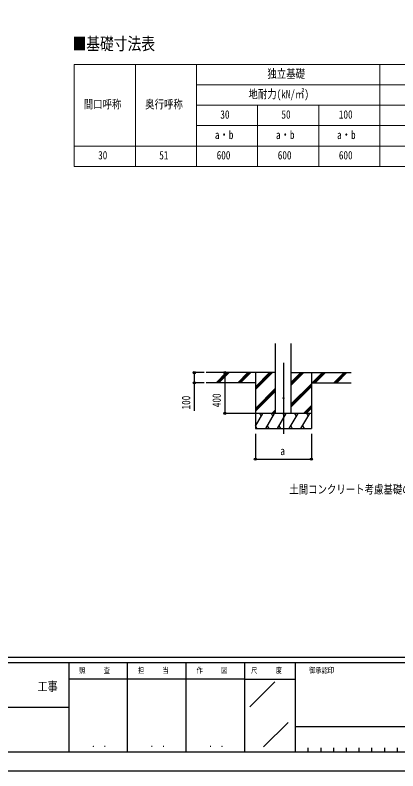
# Model space of a CAD drawing. Units: millimetres, scale not verified. Extents: x -10512 to 10512, y -7425 to 7425.
# Drawn here: x 2712 to 6470, y -7425 to 0 of the extents above; entities that cross this region are included whole.
import ezdxf
from ezdxf.enums import TextEntityAlignment as Align

# ---------------------------------------------------------------- set-up
doc = ezdxf.new("R2010")
doc.units = ezdxf.units.MM
doc.header["$LTSCALE"] = 40
doc.layers.add('0-1_TABLE1', color=7, linetype='Continuous', lineweight=18)
for name, color, linetype in [('0-2_USER1', 3, 'Continuous'), ('0-4_YKK_12', 2, 'Continuous'), ('0-5_YKK_13', 4, 'Continuous'), ('0-6_YKK_A1', 4, 'Continuous'), ('0-7_YKK_D', 6, 'Continuous'), ('0-8_YKK_ZWAK', 7, 'Continuous')]:
    doc.layers.add(name, color=color, linetype=linetype)
doc.styles.add('ＭＳ ゴシック', font='')
doc.styles.get('ＭＳ ゴシック').set_extended_font_data('MS Gothic')

msp = doc.modelspace()

# ---------------------------------------------------------------- linework, layer by layer
at = {"layer": '0-1_TABLE1'}
for p, q in [((3293.03, -486.04), (8093.03, -486.04)), ((3293.03, -486.04), (3293.03, -1486.04)), ((3893.03, -486.04), (3893.03, -1486.04)), ((4493.03, -686.04), (8093.03, -686.04)), ((4493.03, -886.04), (8093.03, -886.04)), ((5093.03, -886.04), (5093.03, -1486.04)), ((5693.03, -886.04), (5693.03, -1486.04)), ((4493.03, -1086.04), (8093.03, -1086.04))]:
    msp.add_line(p, q, dxfattribs=at)
for points in [[(4493.03, -486.04), (4493.03, -686.04), (4493.03, -1286.04), (4493.03, -1486.04)], [(6293.03, -486.04), (6293.03, -886.04), (6293.03, -1286.04), (6293.03, -1486.04)], [(3293.03, -1286.04), (3893.03, -1286.04), (8093.03, -1286.04)], [(3293.03, -1486.04), (3893.03, -1486.04), (8093.03, -1486.04)]]:
    msp.add_lwpolyline(points, dxfattribs=at)
at = {"layer": '0-4_YKK_12'}
msp.add_line((5345.98, -3414.93), (5345.98, -4115.18), dxfattribs=at)
at = {"layer": '0-5_YKK_13'}
msp.add_circle((5345.98, -3762.5), 5, dxfattribs=at)
at = {"layer": '0-6_YKK_A1'}
for p, q in [((5268.23, -3912.5), (5268.23, -3227.15)), ((5423.73, -3912.5), (5423.73, -3227.15)), ((5268.23, -3512.5), (4589.01, -3512.5)), ((4686.71, -3611.1), (4785.31, -3512.5)), ((4699.45, -3612.5), (4799.45, -3512.5)), ((4713.6, -3612.5), (4813.6, -3512.5)), ((4898.85, -3611.1), (4997.44, -3512.5)), ((4911.59, -3612.5), (5011.59, -3512.5)), ((4925.73, -3612.5), (5025.73, -3512.5)), ((5070.98, -3512.5), (5070.98, -4062.5)), ((5070.98, -3679.38), (5237.86, -3512.5)), ((5070.98, -3665.24), (5223.72, -3512.5)), ((5070.98, -3651.1), (5209.58, -3512.5)), ((5423.73, -3635), (5546.23, -3512.5)), ((5423.73, -3620.86), (5532.09, -3512.5)), ((5423.73, -3606.71), (5517.94, -3512.5)), ((5423.73, -3512.5), (6011.6, -3512.5)), ((5620.98, -3512.5), (5620.98, -4062.5)), ((5630.08, -3612.5), (5730.08, -3512.5)), ((5644.22, -3612.5), (5744.22, -3512.5)), ((5658.36, -3612.5), (5758.36, -3512.5)), ((5842.21, -3612.5), (5942.21, -3512.5)), ((5856.35, -3612.5), (5956.35, -3512.5)), ((5870.49, -3612.5), (5970.49, -3512.5)), ((5070.98, -3612.5), (4589.01, -3612.5)), ((5423.73, -3818.84), (5620.98, -3621.6)), ((5423.73, -3832.99), (5620.98, -3635.74)), ((5620.98, -3612.5), (6011.6, -3612.5)), ((5070.98, -3863.23), (5268.23, -3665.98)), ((5070.98, -3877.37), (5268.23, -3680.12)), ((5070.98, -3891.51), (5268.23, -3694.26)), ((5423.73, -3847.13), (5620.98, -3649.88)), ((5542.2, -3912.5), (5620.98, -3833.73)), ((5556.35, -3912.5), (5620.98, -3847.87)), ((5620.98, -3912.5), (5070.98, -3912.5)), ((5070.98, -4037.95), (5143.41, -3912.5)), ((5128.41, -3938.48), (5113.41, -3912.5)), ((5172.28, -4062.5), (5258.88, -3912.5)), ((5243.88, -3938.48), (5228.88, -3912.5)), ((5233.84, -3912.5), (5268.23, -3878.11)), ((5247.98, -3912.5), (5268.23, -3892.25)), ((5262.12, -3912.5), (5268.23, -3906.39)), ((5287.75, -4062.5), (5374.35, -3912.5)), ((5359.35, -3938.48), (5344.35, -3912.5)), ((5403.22, -4062.5), (5489.82, -3912.5)), ((5474.82, -3938.48), (5459.82, -3912.5)), ((5518.69, -4062.5), (5605.29, -3912.5)), ((5570.49, -3912.5), (5620.98, -3862.01)), ((5590.29, -3938.48), (5575.29, -3912.5)), ((5070.98, -4062.5), (5620.98, -4062.5)), ((5071.8, -4036.52), (5086.8, -4062.5)), ((5187.27, -4036.52), (5202.27, -4062.5)), ((5302.74, -4036.52), (5317.74, -4062.5)), ((5418.22, -4036.52), (5433.21, -4062.5)), ((5533.68, -4036.52), (5548.68, -4062.5))]:
    msp.add_line(p, q, dxfattribs=at)
at = {"layer": '0-7_YKK_D'}
for p, q in [((4568.89, -3512.5), (4469.98, -3512.5)), ((4770.98, -3512.5), (4770.98, -3912.5)), ((4568.89, -3612.5), (4469.98, -3612.5)), ((5069.98, -3912.5), (4769.98, -3912.5)), ((5070.98, -4112.5), (5070.98, -4363.5)), ((5620.98, -4112.5), (5620.98, -4363.5)), ((5070.98, -4362.5), (5620.98, -4362.5))]:
    msp.add_line(p, q, dxfattribs=at)
msp.add_lwpolyline([(4470.98, -3512.5), (4470.98, -3612.5), (4470.98, -3889)], dxfattribs=at)
for centre in [(4470.98, -3512.5), (4770.98, -3512.5), (4470.98, -3612.5), (4770.98, -3912.5), (5070.98, -4362.5), (5620.98, -4362.5)]:
    msp.add_circle(centre, 10.62, dxfattribs=at)
at = {"layer": '0-8_YKK_ZWAK'}
for p, q in [((9737.55, -6312.5), (-9762.45, -6312.5)), ((3237.55, -6362.5), (-12.45, -6362.5)), ((3812.55, -6362.5), (3812.55, -7237.5)), ((4387.55, -6362.5), (4387.55, -7237.5)), ((4962.55, -6362.5), (4962.55, -7237.5)), ((5462.55, -6362.5), (4962.55, -6362.5)), ((8043.8, -6362.5), (5462.55, -6362.5)), ((5462.55, -6362.5), (5462.55, -7237.5)), ((4962.55, -6525), (3237.55, -6525)), ((4962.55, -6525), (5462.55, -6525)), ((5017.76, -6795.73), (5262.59, -6550.9)), ((-12.45, -6800), (3237.55, -6800)), ((5151.68, -7189.97), (5392.23, -6949.42)), ((5462.55, -6987.5), (8043.8, -6987.5)), ((5587.55, -7200), (5587.55, -7237.5)), ((5712.55, -7200), (5712.55, -7237.5)), ((5837.55, -7200), (5837.55, -7237.5)), ((5962.55, -7200), (5962.55, -7237.5)), ((6087.55, -7200), (6087.55, -7237.5)), ((6212.55, -7200), (6212.55, -7237.5)), ((6337.55, -7200), (6337.55, -7237.5)), ((6462.55, -7200), (6462.55, -7237.5)), ((-12.45, -7237.5), (3237.55, -7237.5)), ((3237.55, -7237.5), (4962.55, -7237.5)), ((4962.55, -7237.5), (5462.55, -7237.5)), ((5462.55, -7237.5), (8043.8, -7237.5))]:
    msp.add_line(p, q, dxfattribs=at)
msp.add_lwpolyline([(-10512.5, -7425), (10512.5, -7425), (10512.5, 7425), (-10512.5, 7425)], close=True, dxfattribs=at)
msp.add_lwpolyline([(4962.55, -6362.5), (3237.55, -6362.5), (3237.55, -7237.5)], dxfattribs=at)

# ---------------------------------------------------------------- texts
at = {"layer": '0-1_TABLE1', "style": 'ＭＳ ゴシック', "width": 0.8}
for s, p in [('独立基礎', (5189.03, -642.29)), ('地耐力(kN/㎡)', (5003.03, -842.29)), ('間口呼称', (3386.03, -942.29)), ('奥行呼称', (3989.03, -942.29)), ('30', (4727.03, -1042.29)), ('50', (5327.03, -1042.29)), ('100', (5891.03, -1042.29)), ('a・b', (4673.03, -1242.29)), ('a・b', (5273.03, -1242.29)), ('a・b', (5873.03, -1242.29)), ('30', (3527.03, -1442.29)), ('600', (4691.03, -1442.29)), ('600', (5291.03, -1442.29)), ('600', (5891.03, -1442.29)), ('51', (4127.03, -1442.29))]:
    msp.add_text(s, height=82.48, dxfattribs=at).set_placement(p, align=Align.BOTTOM_LEFT)
at = {"layer": '0-2_USER1', "style": 'ＭＳ ゴシック', "width": 0.8}
for s, height, p in [('■基礎寸法表', 123.8, (3275.03, -379.62)), ('土間コンクリート考慮基礎の場合', 82.48, (5404.5, -4725.5))]:
    msp.add_text(s, height=height, dxfattribs=at).set_placement(p, align=Align.BOTTOM_LEFT)
at = {"layer": '0-7_YKK_D', "style": 'ＭＳ ゴシック', "width": 0.8}
for s, p in [('100', (4455.98, -3874)), ('400', (4755.98, -3851.77))]:
    msp.add_text(s, height=82.48, rotation=90, dxfattribs=at).set_placement(p, align=Align.BOTTOM_LEFT)
msp.add_text('a', height=82.48, dxfattribs=at).set_placement((5315.98, -4347.5), align=Align.BOTTOM_LEFT)
at = {"layer": '0-8_YKK_ZWAK', "style": 'ＭＳ ゴシック', "width": 0.8}
for s, height, p in [('照     査', 54.99, (3341.05, -6481.25)), ('担     当', 54.99, (3918.05, -6481.25)), ('作     図', 54.99, (4493.05, -6481.25)), ('尺     度', 54.99, (5028.55, -6481.25)), ('御承認印', 54.99, (5597.85, -6481.25)), ('工事', 91.64, (2930.83, -6668.66)), ('． ．', 64.79, (3462.5, -7210.88)), ('． ．', 64.79, (4037.5, -7210.88)), ('． ．', 64.79, (4612.5, -7210.88))]:
    msp.add_text(s, height=height, dxfattribs=at).set_placement(p, align=Align.BOTTOM_LEFT)

doc.saveas('drawing.dxf')
